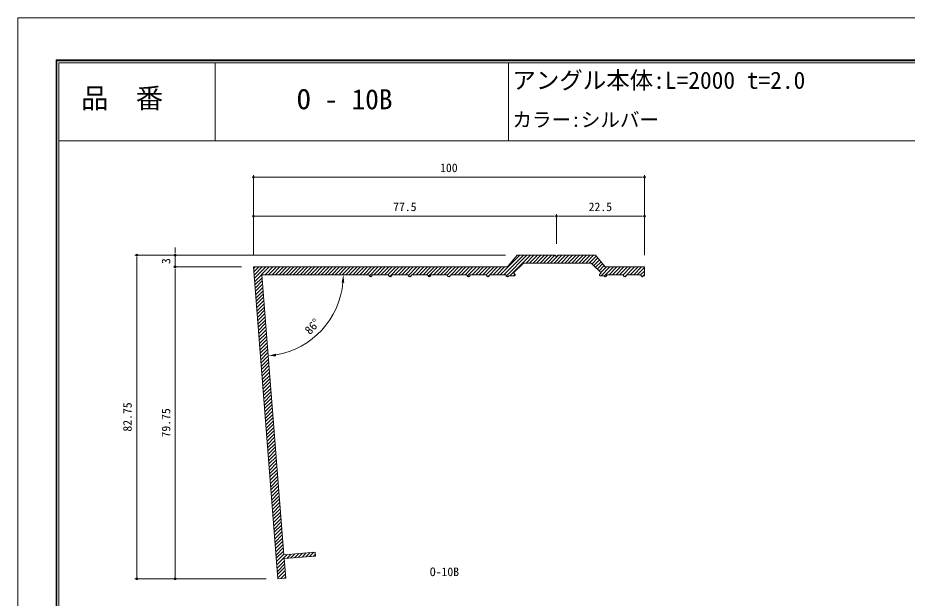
# Model space of a CAD drawing. Units: millimetres on the paper. Extents: x -210 to 210, y -148 to 148.
# Drawn here: x -210 to 17.5, y 0 to 148.5 of the extents above; entities that cross this region are included whole.
import ezdxf
from ezdxf.enums import TextEntityAlignment as Align

# ---------------------------------------------------------------- set-up
doc = ezdxf.new("R2010")
doc.units = ezdxf.units.MM
for name, color, linetype, lineweight in [('0-0_0', 7, 'Continuous', 9), ('0-1_1-1図枠', 3, 'Continuous', 18), ('0-3_2-1寸法', 7, 'Continuous', 9), ('0-4_Defpoints', 7, 'Continuous', 9), ('0-5_5-1実寸型', 1, 'Continuous', 18), ('0-6_6-1ハッチング', 6, 'Continuous', 18)]:
    doc.layers.add(name, color=color, linetype=linetype, lineweight=lineweight)
doc.layers.add('0-2_1-2図名', color=7, linetype='Continuous')
doc.layers.add('0-8_1-4文字', color=7, linetype='Continuous')
doc.styles.add('ＭＳ ゴシック', font='')
doc.styles.get('ＭＳ ゴシック').set_extended_font_data('MS Gothic')

# ---------------------------------------------------------------- blocks, each defined once
blk = doc.blocks.new('_Dot')
at = {"layer": '0-0_0'}
for p, q in [((-4, 0), (-8, 0)), ((2, 0), (-2, 0))]:
    blk.add_line(p, q, dxfattribs=at)
blk.add_circle((0, 0), 2, dxfattribs=at)

msp = doc.modelspace()

# ---------------------------------------------------------------- linework, layer by layer
at = {"layer": '0-1_1-1図枠'}
for p, q in [((-200, 137.5), (-200, -137.5)), ((-200, 137.5), (200, 137.5)), ((-199.5, 137), (-199.5, -137)), ((-199.5, 137), (199.5, 137)), ((-159.5, 137), (-159.5, 117)), ((-84.5, 137), (-84.5, 117)), ((-199.5, 117), (199.5, 117))]:
    msp.add_line(p, q, dxfattribs=at)
at = {"layer": '0-3_2-1寸法'}
for p, q in [((-149.75, 87.754), (-149.75, 108.232)), ((-148.75, 107.732), (-50.75, 107.732)), ((-49.75, 87.745), (-49.75, 108.232)), ((-149.75, 87.754), (-149.75, 98.254)), ((-72.25, 90.654), (-72.25, 98.254)), ((-72.25, 90.654), (-72.25, 98.254)), ((-49.75, 87.754), (-49.75, 98.254)), ((-73.25, 97.754), (-148.75, 97.754)), ((-71.25, 97.754), (-50.75, 97.754)), ((-169.719, 88.754), (-169.719, 89.754)), ((-85.25, 87.754), (-180.081, 87.754)), ((-179.581, 86.754), (-179.581, 6)), ((-85.25, 87.754), (-170.219, 87.754)), ((-169.719, 87.754), (-169.719, 84.754)), ((-152.75, 84.754), (-170.219, 84.754)), ((-152.75, 84.754), (-170.219, 84.754)), ((-169.719, 83.754), (-169.719, 82.754)), ((-169.719, 83.754), (-169.719, 6)), ((-146.474, 5), (-180.081, 5)), ((-146.474, 5), (-170.219, 5))]:
    msp.add_line(p, q, dxfattribs=at)
msp.add_arc((-147.587, 82.754), 20.842, 280.00032, 354.49968, dxfattribs=at)
for points in [[(-127.174, 80.772), (-126.508, 80.74), (-126.745, 82.754)], [(-143.925, 61.898), (-144.01, 62.559), (-145.951, 61.976)]]:
    msp.add_solid(points, dxfattribs=at)
at = {"layer": '0-4_Defpoints'}
for q in [(-200.2, -137.7), (200.2, 137.7), (-200.2, -137.7), (200.2, 137.7)]:
    msp.add_line((-200.2, 137.7), q, dxfattribs=at)
msp.add_lwpolyline([(-210, -148.5), (-210, 148.5), (210, 148.5), (210, -148.5)], close=True, dxfattribs=at)
at = {"layer": '0-5_5-1実寸型'}
for points in [[(-72.419, 87.547), (-72.55, 87.754), (-82.25, 87.754), (-84.75, 84.754), (-149.75, 84.754), (-143.474, 5), (-141.48, 5.157), (-141.872, 10.142), (-133.897, 10.769), (-133.975, 11.766), (-141.95, 11.139), (-147.587, 82.754), (-120.25, 82.754), (-119.906, 82.328)], [(-50.153, 82.279), (-49.75, 82.504), (-49.75, 84.754), (-59.75, 84.754), (-62.25, 87.754), (-71.95, 87.754), (-72.081, 87.547)], [(-82.809, 82.845), (-83.192, 83.229), (-80.667, 85.754), (-63.333, 85.754), (-60.808, 83.229), (-61.192, 82.845)], [(-119.595, 82.328), (-119.25, 82.754), (-115.25, 82.754), (-114.906, 82.328)], [(-114.595, 82.328), (-114.25, 82.754), (-110.25, 82.754), (-109.906, 82.328)], [(-109.595, 82.328), (-109.25, 82.754), (-105.25, 82.754), (-104.906, 82.328)], [(-104.595, 82.328), (-104.25, 82.754), (-100.25, 82.754), (-99.906, 82.328)], [(-99.595, 82.328), (-99.25, 82.754), (-95.25, 82.754), (-94.906, 82.328)], [(-94.595, 82.328), (-94.25, 82.754), (-90.25, 82.754), (-89.906, 82.328)], [(-89.595, 82.328), (-89.25, 82.754), (-85.24, 82.754), (-84.895, 82.328)], [(-84.598, 82.312), (-84.407, 82.504), (-82.95, 82.504)], [(-61.05, 82.504), (-60.083, 82.504), (-59.891, 82.312)], [(-59.595, 82.328), (-59.25, 82.754), (-55.25, 82.754), (-54.906, 82.328)], [(-54.595, 82.328), (-54.25, 82.754), (-50.75, 82.754), (-50.406, 82.328)]]:
    msp.add_lwpolyline(points, dxfattribs=at)
for centre, start, end in [((-72.25, 87.654), 212.33353, 327.66647), ((-119.75, 82.454), 218.97666, 321.02334), ((-114.75, 82.454), 218.97666, 321.02334), ((-109.75, 82.454), 218.97666, 321.02334), ((-104.75, 82.454), 218.97666, 321.02334), ((-99.75, 82.454), 218.97666, 321.02334), ((-94.75, 82.454), 218.97666, 321.02334), ((-89.75, 82.454), 218.97666, 321.02334), ((-84.74, 82.454), 218.97666, 315.09282), ((-82.95, 82.704), 270, 45), ((-61.05, 82.704), 135, 270), ((-59.75, 82.454), 224.90718, 321.02334), ((-54.75, 82.454), 218.97666, 321.02334), ((-50.25, 82.454), 218.97666, 299.16473)]:
    msp.add_arc(centre, 0.2, start, end, dxfattribs=at)
at = {"layer": '0-6_6-1ハッチング'}
for p, q in [((-86.604, 82.754), (-81.604, 87.754)), ((-85.706, 82.754), (-80.706, 87.754)), ((-85.047, 82.514), (-79.808, 87.754)), ((-84.159, 82.504), (-78.909, 87.754)), ((-80.011, 85.754), (-78.011, 87.754)), ((-79.113, 85.754), (-77.113, 87.754)), ((-78.215, 85.754), (-76.215, 87.754)), ((-77.317, 85.754), (-75.317, 87.754)), ((-76.419, 85.754), (-74.419, 87.754)), ((-75.521, 85.754), (-73.521, 87.754)), ((-74.623, 85.754), (-72.623, 87.754)), ((-73.725, 85.754), (-71.725, 87.754)), ((-72.827, 85.754), (-70.827, 87.754)), ((-71.929, 85.754), (-69.929, 87.754)), ((-71.031, 85.754), (-69.031, 87.754)), ((-70.133, 85.754), (-68.133, 87.754)), ((-69.235, 85.754), (-67.235, 87.754)), ((-68.337, 85.754), (-66.337, 87.754)), ((-67.439, 85.754), (-65.439, 87.754)), ((-66.541, 85.754), (-64.541, 87.754)), ((-65.643, 85.754), (-63.643, 87.754)), ((-64.745, 85.754), (-62.745, 87.754)), ((-63.847, 85.754), (-62.067, 87.534)), ((-63.141, 85.561), (-61.659, 87.044)), ((-62.692, 85.112), (-61.251, 86.554)), ((-149.715, 84.3), (-149.261, 84.754)), ((-149.649, 83.468), (-148.363, 84.754)), ((-149.584, 82.635), (-147.465, 84.754)), ((-149.518, 81.803), (-146.567, 84.754)), ((-149.453, 80.97), (-145.669, 84.754)), ((-146.771, 82.754), (-144.771, 84.754)), ((-145.873, 82.754), (-143.873, 84.754)), ((-144.975, 82.754), (-142.975, 84.754)), ((-144.077, 82.754), (-142.077, 84.754)), ((-143.179, 82.754), (-141.179, 84.754)), ((-142.281, 82.754), (-140.281, 84.754)), ((-141.383, 82.754), (-139.383, 84.754)), ((-140.485, 82.754), (-138.485, 84.754)), ((-139.587, 82.754), (-137.587, 84.754)), ((-138.689, 82.754), (-136.689, 84.754)), ((-137.791, 82.754), (-135.791, 84.754)), ((-136.893, 82.754), (-134.893, 84.754)), ((-135.995, 82.754), (-133.995, 84.754)), ((-135.097, 82.754), (-133.097, 84.754)), ((-134.199, 82.754), (-132.199, 84.754)), ((-133.301, 82.754), (-131.301, 84.754)), ((-132.403, 82.754), (-130.403, 84.754)), ((-131.505, 82.754), (-129.505, 84.754)), ((-130.607, 82.754), (-128.607, 84.754)), ((-129.709, 82.754), (-127.709, 84.754)), ((-128.811, 82.754), (-126.811, 84.754)), ((-127.913, 82.754), (-125.913, 84.754)), ((-127.015, 82.754), (-125.015, 84.754)), ((-126.117, 82.754), (-124.117, 84.754)), ((-125.219, 82.754), (-123.219, 84.754)), ((-124.321, 82.754), (-122.321, 84.754)), ((-123.423, 82.754), (-121.423, 84.754)), ((-122.525, 82.754), (-120.525, 84.754)), ((-121.627, 82.754), (-119.627, 84.754)), ((-120.729, 82.754), (-118.729, 84.754)), ((-120.063, 82.521), (-117.831, 84.754)), ((-118.932, 82.754), (-116.932, 84.754)), ((-118.034, 82.754), (-116.034, 84.754)), ((-117.136, 82.754), (-115.136, 84.754)), ((-116.238, 82.754), (-114.238, 84.754)), ((-115.34, 82.754), (-113.34, 84.754)), ((-114.888, 82.308), (-112.442, 84.754)), ((-113.544, 82.754), (-111.544, 84.754)), ((-112.646, 82.754), (-110.646, 84.754)), ((-111.748, 82.754), (-109.748, 84.754)), ((-110.85, 82.754), (-108.85, 84.754)), ((-110.117, 82.589), (-107.952, 84.754)), ((-109.054, 82.754), (-107.054, 84.754)), ((-108.156, 82.754), (-106.156, 84.754)), ((-107.258, 82.754), (-105.258, 84.754)), ((-106.36, 82.754), (-104.36, 84.754)), ((-105.462, 82.754), (-103.462, 84.754)), ((-104.943, 82.374), (-102.564, 84.754)), ((-103.666, 82.754), (-101.666, 84.754)), ((-102.768, 82.754), (-100.768, 84.754)), ((-101.87, 82.754), (-99.87, 84.754)), ((-100.972, 82.754), (-98.972, 84.754)), ((-100.171, 82.656), (-98.074, 84.754)), ((-99.176, 82.754), (-97.176, 84.754)), ((-98.278, 82.754), (-96.278, 84.754)), ((-97.38, 82.754), (-95.38, 84.754)), ((-96.482, 82.754), (-94.482, 84.754)), ((-95.584, 82.754), (-93.584, 84.754)), ((-94.998, 82.441), (-92.686, 84.754)), ((-93.788, 82.754), (-91.788, 84.754)), ((-92.89, 82.754), (-90.89, 84.754)), ((-91.992, 82.754), (-89.992, 84.754)), ((-91.094, 82.754), (-89.094, 84.754)), ((-90.226, 82.723), (-88.196, 84.754)), ((-89.793, 82.258), (-87.298, 84.754)), ((-88.4, 82.754), (-86.4, 84.754)), ((-87.502, 82.754), (-85.502, 84.754)), ((-62.243, 84.663), (-60.842, 86.064)), ((-61.794, 84.214), (-60.434, 85.574)), ((-61.345, 83.765), (-60.026, 85.084)), ((-60.896, 83.316), (-59.459, 84.754)), ((-60.811, 82.504), (-58.561, 84.754)), ((-59.998, 82.418), (-57.663, 84.754)), ((-58.765, 82.754), (-56.765, 84.754)), ((-57.867, 82.754), (-55.867, 84.754)), ((-56.969, 82.754), (-54.969, 84.754)), ((-56.071, 82.754), (-54.071, 84.754)), ((-55.216, 82.711), (-53.173, 84.754)), ((-54.773, 82.255), (-52.275, 84.754)), ((-53.377, 82.754), (-51.377, 84.754)), ((-52.479, 82.754), (-50.479, 84.754)), ((-51.581, 82.754), (-49.75, 84.584)), ((-149.387, 80.138), (-147.527, 81.998)), ((-99.648, 82.282), (-99.565, 82.364)), ((-83.261, 82.504), (-82.864, 82.901)), ((-50.72, 82.716), (-49.75, 83.686)), ((-50.282, 82.256), (-49.75, 82.788)), ((-149.321, 79.305), (-147.462, 81.165)), ((-149.256, 78.473), (-147.396, 80.333)), ((-149.19, 77.64), (-147.331, 79.5)), ((-149.125, 76.808), (-147.265, 78.668)), ((-149.059, 75.975), (-147.2, 77.835)), ((-148.994, 75.143), (-147.134, 77.003)), ((-148.928, 74.31), (-147.069, 76.17)), ((-148.863, 73.478), (-147.003, 75.338)), ((-148.797, 72.645), (-146.938, 74.505)), ((-148.732, 71.813), (-146.872, 73.673)), ((-148.666, 70.98), (-146.806, 72.84)), ((-148.601, 70.148), (-146.741, 72.008)), ((-148.535, 69.315), (-146.675, 71.175)), ((-148.47, 68.483), (-146.61, 70.343)), ((-148.404, 67.65), (-146.544, 69.51)), ((-148.339, 66.818), (-146.479, 68.678)), ((-148.273, 65.985), (-146.413, 67.845)), ((-148.208, 65.153), (-146.348, 67.012)), ((-148.142, 64.32), (-146.282, 66.18)), ((-148.077, 63.488), (-146.217, 65.347)), ((-148.011, 62.655), (-146.151, 64.515)), ((-147.946, 61.823), (-146.086, 63.682)), ((-147.88, 60.99), (-146.02, 62.85)), ((-147.815, 60.158), (-145.955, 62.017)), ((-147.749, 59.325), (-145.889, 61.185)), ((-147.684, 58.493), (-145.824, 60.352)), ((-147.618, 57.66), (-145.758, 59.52)), ((-147.552, 56.828), (-145.693, 58.687)), ((-147.487, 55.995), (-145.627, 57.855)), ((-147.421, 55.163), (-145.562, 57.022)), ((-147.356, 54.33), (-145.496, 56.19)), ((-147.29, 53.498), (-145.431, 55.357)), ((-147.225, 52.665), (-145.365, 54.525)), ((-147.159, 51.833), (-145.3, 53.692)), ((-147.094, 51), (-145.234, 52.86)), ((-147.028, 50.168), (-145.168, 52.027)), ((-146.963, 49.335), (-145.103, 51.195)), ((-146.897, 48.503), (-145.037, 50.362)), ((-146.832, 47.67), (-144.972, 49.53)), ((-146.766, 46.838), (-144.906, 48.697)), ((-146.701, 46.005), (-144.841, 47.865)), ((-146.635, 45.173), (-144.775, 47.032)), ((-146.57, 44.34), (-144.71, 46.2)), ((-146.504, 43.508), (-144.644, 45.367)), ((-146.439, 42.675), (-144.579, 44.535)), ((-146.373, 41.843), (-144.513, 43.702)), ((-146.308, 41.01), (-144.448, 42.87)), ((-146.242, 40.178), (-144.382, 42.037)), ((-146.177, 39.345), (-144.317, 41.205)), ((-146.111, 38.512), (-144.251, 40.372)), ((-146.046, 37.68), (-144.186, 39.54)), ((-145.98, 36.847), (-144.12, 38.707)), ((-145.914, 36.015), (-144.055, 37.875)), ((-145.849, 35.182), (-143.989, 37.042)), ((-145.783, 34.35), (-143.924, 36.21)), ((-145.718, 33.517), (-143.858, 35.377)), ((-145.652, 32.685), (-143.793, 34.545)), ((-145.587, 31.852), (-143.727, 33.712)), ((-145.521, 31.02), (-143.662, 32.88)), ((-145.456, 30.187), (-143.596, 32.047)), ((-145.39, 29.355), (-143.531, 31.215)), ((-145.325, 28.522), (-143.465, 30.382)), ((-145.259, 27.69), (-143.399, 29.55)), ((-145.194, 26.857), (-143.334, 28.717)), ((-145.128, 26.025), (-143.268, 27.885)), ((-145.063, 25.192), (-143.203, 27.052)), ((-144.997, 24.36), (-143.137, 26.22)), ((-144.932, 23.527), (-143.072, 25.387)), ((-144.866, 22.695), (-143.006, 24.555)), ((-144.801, 21.862), (-142.941, 23.722)), ((-144.735, 21.03), (-142.875, 22.89)), ((-144.67, 20.197), (-142.81, 22.057)), ((-144.604, 19.365), (-142.744, 21.225)), ((-144.539, 18.532), (-142.679, 20.392)), ((-144.473, 17.7), (-142.613, 19.56)), ((-144.408, 16.867), (-142.548, 18.727)), ((-144.342, 16.035), (-142.482, 17.895)), ((-144.276, 15.202), (-142.417, 17.062)), ((-144.211, 14.37), (-142.351, 16.23)), ((-144.145, 13.537), (-142.286, 15.397)), ((-144.08, 12.705), (-142.22, 14.565)), ((-144.014, 11.872), (-142.155, 13.732)), ((-143.949, 11.04), (-142.089, 12.9)), ((-143.883, 10.207), (-142.024, 12.067)), ((-139.253, 10.348), (-138.164, 11.437)), ((-138.278, 10.424), (-137.189, 11.513)), ((-137.303, 10.501), (-136.214, 11.59)), ((-136.329, 10.578), (-135.24, 11.667)), ((-135.354, 10.655), (-134.265, 11.743)), ((-143.818, 9.375), (-141.958, 11.235)), ((-143.752, 8.542), (-141.088, 11.206)), ((-143.687, 7.71), (-141.827, 9.57)), ((-141.202, 10.194), (-140.113, 11.283)), ((-140.227, 10.271), (-139.139, 11.36)), ((-134.379, 10.731), (-133.929, 11.181)), ((-143.621, 6.877), (-141.761, 8.737)), ((-143.556, 6.045), (-141.696, 7.905)), ((-143.49, 5.212), (-141.63, 7.072)), ((-142.747, 5.057), (-141.565, 6.24)), ((-141.772, 5.134), (-141.499, 5.407))]:
    msp.add_line(p, q, dxfattribs=at)

# ---------------------------------------------------------------- block references
at = {"layer": '0-3_2-1寸法', "xscale": 0.125, "yscale": 0.125}
for p, rotation in [((-149.75, 107.732), 180), ((-149.75, 97.754), 180), ((-72.25, 97.754), 180), ((-169.719, 87.754), 270), ((-179.581, 87.754), 90), ((-169.719, 84.754), 90), ((-169.719, 84.754), 90), ((-179.581, 5), 270), ((-169.719, 5), 270)]:
    msp.add_blockref('_Dot', p, dxfattribs=dict(at, rotation=rotation))
for p in [(-49.75, 107.732), (-72.25, 97.754), (-49.75, 97.754)]:
    msp.add_blockref('_Dot', p, dxfattribs=at)

# ---------------------------------------------------------------- texts
at = {"layer": '0-2_1-2図名', "style": 'ＭＳ ゴシック'}
for s, p in [('品\u3000番', (-193.831, 123.82)), ('O - 10B', (-138.605, 123.553))]:
    msp.add_text(s, height=5.132, dxfattribs=at).set_placement(p, align=Align.BOTTOM_LEFT)
at = {"layer": '0-3_2-1寸法', "style": 'ＭＳ ゴシック'}
for s, p in [('100', (-102, 108.357)), ('77.5', (-114, 98.379)), ('22.5', (-64, 98.379)), ('O-10B', (-104.623, 5))]:
    msp.add_text(s, height=2.199, dxfattribs=at).set_placement(p, align=Align.BOTTOM_LEFT)
for s, rotation, p in [('3', 90, (-170.344, 85.504)), ('86°', 47.25, (-134.778, 66.827)), ('82.75', 90, (-180.206, 42.627)), ('79.75', 90, (-170.344, 41.127))]:
    msp.add_text(s, height=2.199, rotation=rotation, dxfattribs=at).set_placement(p, align=Align.BOTTOM_LEFT)
at = {"layer": '0-8_1-4文字', "style": 'ＭＳ ゴシック'}
for s, height, p in [('アングル本体:L=2000 t=2.0', 4.399, (-83.5, 129)), ('カラー:シルバー', 3.666, (-83.5, 119.5))]:
    msp.add_text(s, height=height, dxfattribs=at).set_placement(p, align=Align.BOTTOM_LEFT)

doc.saveas('drawing.dxf')
